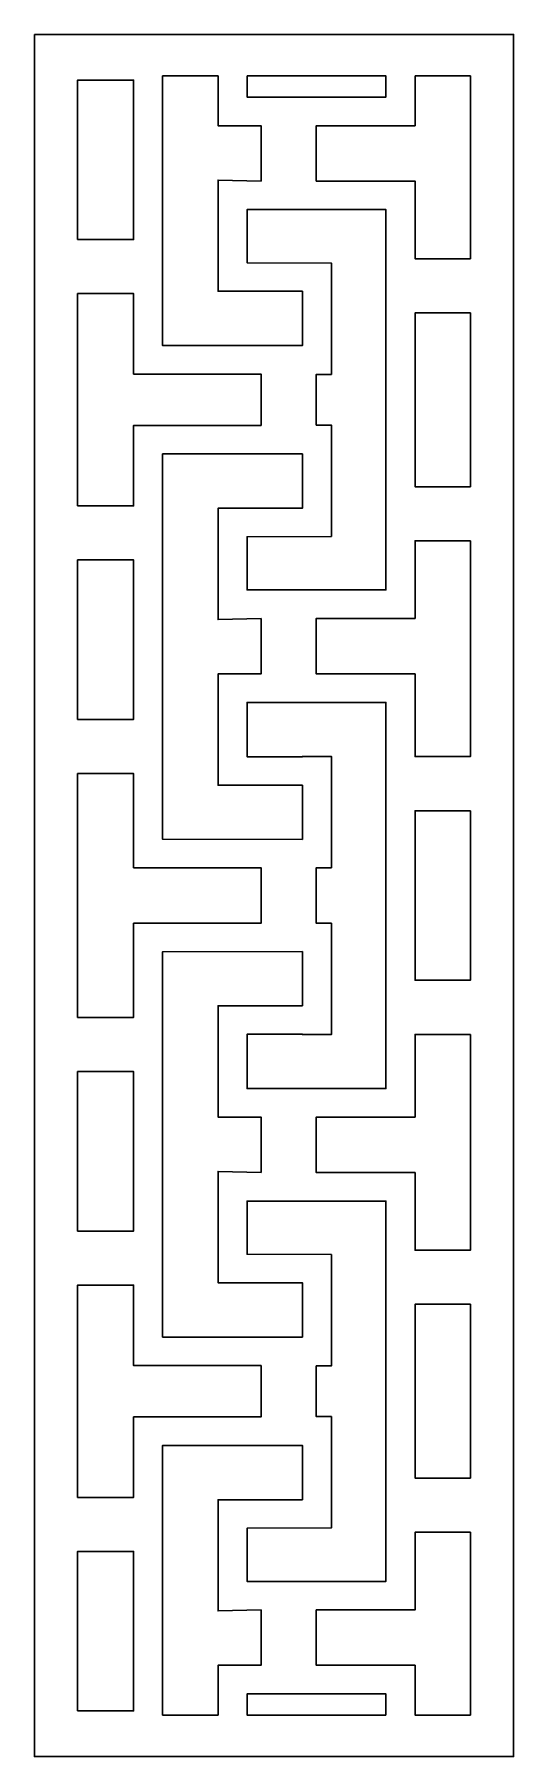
# Model space of a CAD drawing. Header units: centimetres. Extents: x 22 to 27, y -9 to 9.
import ezdxf

# ---------------------------------------------------------------- set-up
doc = ezdxf.new("R2010")
doc.units = ezdxf.units.CM
doc.header["$MEASUREMENT"] = 0
doc.layers.add('layer 1', color=7, linetype='Continuous')

msp = doc.modelspace()

# ---------------------------------------------------------------- linework, layer by layer
at = {"layer": 'layer 1', "color": 250, "lineweight": 30}
for points, knots in [([(21.99292, 9.00077), (21.99292, 9.00077), (26.99978, 9.00077), (26.99978, 9.00077), (26.99978, 9.00077), (26.99978, 9.00077), (26.99978, -9.00022), (26.99978, -9.00022), (26.99978, -9.00022), (26.99978, -9.00022), (21.99292, -9.00022), (21.99292, -9.00022), (21.99292, -9.00022), (21.99292, -9.00022), (21.99292, 9.00077), (21.99292, 9.00077)], [0, 0, 0, 0, 0.2, 0.2, 0.2, 0.2, 0.4, 0.4, 0.4, 0.4, 0.6, 0.6, 0.6, 0.6, 1, 1, 1, 1]), ([(22.44372, 6.85701), (22.44372, 6.85701), (22.44372, 8.52306), (22.44372, 8.52306), (22.44372, 8.52306), (22.44372, 8.52306), (23.02834, 8.52306), (23.02834, 8.52306), (23.02834, 8.52306), (23.02834, 8.52306), (23.02834, 6.85701), (23.02834, 6.85701), (23.02834, 6.85701), (23.02834, 6.85701), (22.44372, 6.85701), (22.44372, 6.85701)], [0, 0, 0, 0, 0.2, 0.2, 0.2, 0.2, 0.4, 0.4, 0.4, 0.4, 0.6, 0.6, 0.6, 0.6, 1, 1, 1, 1]), ([(23.33244, 8.56778), (23.33244, 8.56778), (23.91173, 8.56778), (23.91173, 8.56778), (23.91173, 8.56778), (23.91173, 8.56778), (23.91173, 8.04715), (23.91173, 8.04715), (23.91173, 8.04715), (23.91173, 8.04715), (24.36065, 8.04715), (24.36065, 8.04715), (24.36065, 8.04715), (24.36065, 8.04715), (24.36065, 7.46747), (24.36065, 7.46747), (24.36065, 7.46747), (24.36065, 7.46747), (23.91173, 7.47926), (23.91173, 7.47926), (23.91173, 7.47926), (23.91173, 7.47926), (23.91173, 6.31571), (23.91173, 6.31571), (23.91173, 6.31571), (23.91173, 6.31571), (24.79284, 6.31571), (24.79284, 6.31571), (24.79284, 6.31571), (24.79284, 6.31571), (24.79284, 5.74897), (24.79284, 5.74897), (24.79284, 5.74897), (24.79284, 5.74897), (23.33244, 5.7482), (23.33244, 5.7482), (23.33244, 5.7482), (23.33244, 5.7482), (23.33244, 8.56778), (23.33244, 8.56778)], [0, 0, 0, 0, 0.09090909, 0.09090909, 0.09090909, 0.09090909, 0.18181818, 0.18181818, 0.18181818, 0.18181818, 0.27272727, 0.27272727, 0.27272727, 0.27272727, 0.36363636, 0.36363636, 0.36363636, 0.36363636, 0.45454545, 0.45454545, 0.45454545, 0.45454545, 0.54545455, 0.54545455, 0.54545455, 0.54545455, 0.63636364, 0.63636364, 0.63636364, 0.63636364, 0.72727273, 0.72727273, 0.72727273, 0.72727273, 0.81818182, 0.81818182, 0.81818182, 0.81818182, 1, 1, 1, 1]), ([(24.21583, 8.56778), (24.21583, 8.56778), (25.66635, 8.56778), (25.66635, 8.56778), (25.66635, 8.56778), (25.66635, 8.56778), (25.66635, 8.34555), (25.66635, 8.34555), (25.66635, 8.34555), (25.66635, 8.34555), (24.21583, 8.3463), (24.21583, 8.3463), (24.21583, 8.3463), (24.21583, 8.3463), (24.21583, 8.56778), (24.21583, 8.56778)], [0, 0, 0, 0, 0.2, 0.2, 0.2, 0.2, 0.4, 0.4, 0.4, 0.4, 0.6, 0.6, 0.6, 0.6, 1, 1, 1, 1]), ([(25.97044, 8.56778), (25.97044, 8.56778), (26.54898, 8.56778), (26.54898, 8.56778), (26.54898, 8.56778), (26.54898, 8.56778), (26.54898, 6.65668), (26.54898, 6.65668), (26.54898, 6.65668), (26.54898, 6.65668), (25.97044, 6.65668), (25.97044, 6.65668), (25.97044, 6.65668), (25.97044, 6.65668), (25.97044, 7.46747), (25.97044, 7.46747), (25.97044, 7.46747), (25.97044, 7.46747), (24.93843, 7.46747), (24.93843, 7.46747), (24.93843, 7.46747), (24.93843, 7.46747), (24.93843, 8.04715), (24.93843, 8.04715), (24.93843, 8.04715), (24.93843, 8.04715), (25.97044, 8.04715), (25.97044, 8.04715), (25.97044, 8.04715), (25.97044, 8.04715), (25.97044, 8.56778), (25.97044, 8.56778)], [0, 0, 0, 0, 0.11111111, 0.11111111, 0.11111111, 0.11111111, 0.22222222, 0.22222222, 0.22222222, 0.22222222, 0.33333333, 0.33333333, 0.33333333, 0.33333333, 0.44444444, 0.44444444, 0.44444444, 0.44444444, 0.55555556, 0.55555556, 0.55555556, 0.55555556, 0.66666667, 0.66666667, 0.66666667, 0.66666667, 0.77777778, 0.77777778, 0.77777778, 0.77777778, 1, 1, 1, 1]), ([(24.93843, 5.18221), (24.93843, 5.18221), (24.93843, 4.91689), (24.93843, 4.91689), (24.93843, 4.91689), (24.93843, 4.91689), (25.09694, 4.91689), (25.09694, 4.91689), (25.09694, 4.91689), (25.09694, 4.91689), (25.09694, 3.75335), (25.09694, 3.75335), (25.09694, 3.75335), (25.09694, 3.75335), (24.21583, 3.75069), (24.21583, 3.75069), (24.21583, 3.75069), (24.21583, 3.75069), (24.21583, 3.19381), (24.21583, 3.19381), (24.21583, 3.19381), (24.21583, 3.19381), (25.66635, 3.19458), (25.66635, 3.19458), (25.66635, 3.19458), (25.66635, 3.19458), (25.66635, 5.18221), (25.66635, 5.18221), (25.66635, 5.18221), (25.66635, 5.18221), (25.66635, 7.16984), (25.66635, 7.16984), (25.66635, 7.16984), (25.66635, 7.16984), (24.21583, 7.17061), (24.21583, 7.17061), (24.21583, 7.17061), (24.21583, 7.17061), (24.21583, 6.61374), (24.21583, 6.61374), (24.21583, 6.61374), (24.21583, 6.61374), (25.09694, 6.61106), (25.09694, 6.61106), (25.09694, 6.61106), (25.09694, 6.61106), (25.09694, 5.44753), (25.09694, 5.44753), (25.09694, 5.44753), (25.09694, 5.44753), (24.93843, 5.44753), (24.93843, 5.44753), (24.93843, 5.44753), (24.93843, 5.44753), (24.93843, 5.18221), (24.93843, 5.18221)], [0, 0, 0, 0, 0.06666667, 0.06666667, 0.06666667, 0.06666667, 0.13333333, 0.13333333, 0.13333333, 0.13333333, 0.2, 0.2, 0.2, 0.2, 0.26666667, 0.26666667, 0.26666667, 0.26666667, 0.33333333, 0.33333333, 0.33333333, 0.33333333, 0.4, 0.4, 0.4, 0.4, 0.46666667, 0.46666667, 0.46666667, 0.46666667, 0.53333333, 0.53333333, 0.53333333, 0.53333333, 0.6, 0.6, 0.6, 0.6, 0.66666667, 0.66666667, 0.66666667, 0.66666667, 0.73333333, 0.73333333, 0.73333333, 0.73333333, 0.8, 0.8, 0.8, 0.8, 0.86666667, 0.86666667, 0.86666667, 0.86666667, 1, 1, 1, 1]), ([(22.44372, 4.07303), (22.44372, 4.07303), (22.44372, 6.29139), (22.44372, 6.29139), (22.44372, 6.29139), (22.44372, 6.29139), (23.02834, 6.29139), (23.02834, 6.29139), (23.02834, 6.29139), (23.02834, 6.29139), (23.02834, 5.45019), (23.02834, 5.45019), (23.02834, 5.45019), (23.02834, 5.45019), (24.36065, 5.45019), (24.36065, 5.45019), (24.36065, 5.45019), (24.36065, 5.45019), (24.36065, 5.18221), (24.36065, 5.18221), (24.36065, 5.18221), (24.36065, 5.18221), (24.36065, 4.91423), (24.36065, 4.91423), (24.36065, 4.91423), (24.36065, 4.91423), (23.02834, 4.91423), (23.02834, 4.91423), (23.02834, 4.91423), (23.02834, 4.91423), (23.02834, 4.07303), (23.02834, 4.07303), (23.02834, 4.07303), (23.02834, 4.07303), (22.44372, 4.07303), (22.44372, 4.07303)], [0, 0, 0, 0, 0.1, 0.1, 0.1, 0.1, 0.2, 0.2, 0.2, 0.2, 0.3, 0.3, 0.3, 0.3, 0.4, 0.4, 0.4, 0.4, 0.5, 0.5, 0.5, 0.5, 0.6, 0.6, 0.6, 0.6, 0.7, 0.7, 0.7, 0.7, 0.8, 0.8, 0.8, 0.8, 1, 1, 1, 1]), ([(26.54898, 6.09069), (26.54898, 6.09069), (26.54898, 5.18221), (26.54898, 5.18221), (26.54898, 5.18221), (26.54898, 5.18221), (26.54898, 4.27373), (26.54898, 4.27373), (26.54898, 4.27373), (26.54898, 4.27373), (25.97044, 4.27373), (25.97044, 4.27373), (25.97044, 4.27373), (25.97044, 4.27373), (25.97044, 5.18221), (25.97044, 5.18221), (25.97044, 5.18221), (25.97044, 5.18221), (25.97044, 6.09069), (25.97044, 6.09069), (25.97044, 6.09069), (25.97044, 6.09069), (26.54898, 6.09069), (26.54898, 6.09069)], [0, 0, 0, 0, 0.14285714, 0.14285714, 0.14285714, 0.14285714, 0.28571429, 0.28571429, 0.28571429, 0.28571429, 0.42857143, 0.42857143, 0.42857143, 0.42857143, 0.57142857, 0.57142857, 0.57142857, 0.57142857, 0.71428571, 0.71428571, 0.71428571, 0.71428571, 1, 1, 1, 1]), ([(24.36065, 2.89696), (24.36065, 2.89696), (24.36065, 2.31727), (24.36065, 2.31727), (24.36065, 2.31727), (24.36065, 2.31727), (23.91173, 2.31727), (23.91173, 2.31727), (23.91173, 2.31727), (23.91173, 2.31727), (23.91173, 1.45099), (23.91173, 1.45099), (23.91173, 1.45099), (23.91173, 1.45099), (23.91173, 1.15374), (23.91173, 1.15374), (23.91173, 1.15374), (23.91173, 1.15374), (23.91173, 1.15335), (23.91173, 1.15335), (23.91173, 1.15335), (23.91173, 1.15335), (24.79284, 1.15335), (24.79284, 1.15335), (24.79284, 1.15335), (24.79284, 1.15335), (24.79284, 0.58736), (24.79284, 0.58736), (24.79284, 0.58736), (24.79284, 0.58736), (23.33244, 0.58812), (23.33244, 0.58812), (23.33244, 0.58812), (23.33244, 0.58812), (23.33244, 4.61622), (23.33244, 4.61622), (23.33244, 4.61622), (23.33244, 4.61622), (24.79284, 4.61545), (24.79284, 4.61545), (24.79284, 4.61545), (24.79284, 4.61545), (24.79284, 4.04871), (24.79284, 4.04871), (24.79284, 4.04871), (24.79284, 4.04871), (23.91173, 4.04871), (23.91173, 4.04871), (23.91173, 4.04871), (23.91173, 4.04871), (23.91173, 2.88516), (23.91173, 2.88516), (23.91173, 2.88516), (23.91173, 2.88516), (24.36065, 2.89696), (24.36065, 2.89696)], [0, 0, 0, 0, 0.06666667, 0.06666667, 0.06666667, 0.06666667, 0.13333333, 0.13333333, 0.13333333, 0.13333333, 0.2, 0.2, 0.2, 0.2, 0.26666667, 0.26666667, 0.26666667, 0.26666667, 0.33333333, 0.33333333, 0.33333333, 0.33333333, 0.4, 0.4, 0.4, 0.4, 0.46666667, 0.46666667, 0.46666667, 0.46666667, 0.53333333, 0.53333333, 0.53333333, 0.53333333, 0.6, 0.6, 0.6, 0.6, 0.66666667, 0.66666667, 0.66666667, 0.66666667, 0.73333333, 0.73333333, 0.73333333, 0.73333333, 0.8, 0.8, 0.8, 0.8, 0.86666667, 0.86666667, 0.86666667, 0.86666667, 1, 1, 1, 1]), ([(26.54898, 3.70774), (26.54898, 3.70774), (26.54898, 1.45288), (26.54898, 1.45288), (26.54898, 1.45288), (26.54898, 1.45288), (25.97044, 1.45288), (25.97044, 1.45288), (25.97044, 1.45288), (25.97044, 1.45288), (25.97044, 2.31727), (25.97044, 2.31727), (25.97044, 2.31727), (25.97044, 2.31727), (24.93843, 2.31727), (24.93843, 2.31727), (24.93843, 2.31727), (24.93843, 2.31727), (24.93843, 2.89696), (24.93843, 2.89696), (24.93843, 2.89696), (24.93843, 2.89696), (25.97044, 2.89696), (25.97044, 2.89696), (25.97044, 2.89696), (25.97044, 2.89696), (25.97044, 3.70774), (25.97044, 3.70774), (25.97044, 3.70774), (25.97044, 3.70774), (26.54898, 3.70774), (26.54898, 3.70774)], [0, 0, 0, 0, 0.11111111, 0.11111111, 0.11111111, 0.11111111, 0.22222222, 0.22222222, 0.22222222, 0.22222222, 0.33333333, 0.33333333, 0.33333333, 0.33333333, 0.44444444, 0.44444444, 0.44444444, 0.44444444, 0.55555556, 0.55555556, 0.55555556, 0.55555556, 0.66666667, 0.66666667, 0.66666667, 0.66666667, 0.77777778, 0.77777778, 0.77777778, 0.77777778, 1, 1, 1, 1]), ([(22.44372, 1.84137), (22.44372, 1.84137), (22.44372, 3.50742), (22.44372, 3.50742), (22.44372, 3.50742), (22.44372, 3.50742), (23.02834, 3.50742), (23.02834, 3.50742), (23.02834, 3.50742), (23.02834, 3.50742), (23.02834, 1.84137), (23.02834, 1.84137), (23.02834, 1.84137), (23.02834, 1.84137), (22.44372, 1.84137), (22.44372, 1.84137)], [0, 0, 0, 0, 0.2, 0.2, 0.2, 0.2, 0.4, 0.4, 0.4, 0.4, 0.6, 0.6, 0.6, 0.6, 1, 1, 1, 1]), ([(25.66635, 0.00027), (25.66635, 0.00027), (25.66635, -2.01834), (25.66635, -2.01834), (25.66635, -2.01834), (25.66635, -2.01834), (24.21583, -2.01758), (24.21583, -2.01758), (24.21583, -2.01758), (24.21583, -2.01758), (24.21583, -1.45044), (24.21583, -1.45044), (24.21583, -1.45044), (24.21583, -1.45044), (24.79284, -1.45044), (24.79284, -1.45044), (24.79284, -1.45044), (24.79284, -1.45044), (24.79284, -1.4531), (24.79284, -1.4531), (24.79284, -1.4531), (24.79284, -1.4531), (25.09694, -1.4531), (25.09694, -1.4531), (25.09694, -1.4531), (25.09694, -1.4531), (25.09694, -0.28957), (25.09694, -0.28957), (25.09694, -0.28957), (25.09694, -0.28957), (24.93843, -0.28957), (24.93843, -0.28957), (24.93843, -0.28957), (24.93843, -0.28957), (24.93843, 0.00027), (24.93843, 0.00027), (24.93843, 0.00027), (24.93843, 0.00027), (24.93843, 0.29011), (24.93843, 0.29011), (24.93843, 0.29011), (24.93843, 0.29011), (25.09694, 0.29011), (25.09694, 0.29011), (25.09694, 0.29011), (25.09694, 0.29011), (25.09694, 1.45365), (25.09694, 1.45365), (25.09694, 1.45365), (25.09694, 1.45365), (24.79284, 1.45365), (24.79284, 1.45365), (24.79284, 1.45365), (24.79284, 1.45365), (24.79284, 1.45099), (24.79284, 1.45099), (24.79284, 1.45099), (24.79284, 1.45099), (24.21583, 1.45099), (24.21583, 1.45099), (24.21583, 1.45099), (24.21583, 1.45099), (24.21583, 2.01812), (24.21583, 2.01812), (24.21583, 2.01812), (24.21583, 2.01812), (25.66635, 2.01887), (25.66635, 2.01887), (25.66635, 2.01887), (25.66635, 2.01887), (25.66635, 0.00027), (25.66635, 0.00027)], [0, 0, 0, 0, 0.05263158, 0.05263158, 0.05263158, 0.05263158, 0.10526316, 0.10526316, 0.10526316, 0.10526316, 0.15789474, 0.15789474, 0.15789474, 0.15789474, 0.21052632, 0.21052632, 0.21052632, 0.21052632, 0.26315789, 0.26315789, 0.26315789, 0.26315789, 0.31578947, 0.31578947, 0.31578947, 0.31578947, 0.36842105, 0.36842105, 0.36842105, 0.36842105, 0.42105263, 0.42105263, 0.42105263, 0.42105263, 0.47368421, 0.47368421, 0.47368421, 0.47368421, 0.52631579, 0.52631579, 0.52631579, 0.52631579, 0.57894737, 0.57894737, 0.57894737, 0.57894737, 0.63157895, 0.63157895, 0.63157895, 0.63157895, 0.68421053, 0.68421053, 0.68421053, 0.68421053, 0.73684211, 0.73684211, 0.73684211, 0.73684211, 0.78947368, 0.78947368, 0.78947368, 0.78947368, 0.84210526, 0.84210526, 0.84210526, 0.84210526, 0.89473684, 0.89473684, 0.89473684, 0.89473684, 1, 1, 1, 1]), ([(22.44372, -1.27483), (22.44372, -1.27483), (22.44372, 1.27538), (22.44372, 1.27538), (22.44372, 1.27538), (22.44372, 1.27538), (23.02834, 1.27538), (23.02834, 1.27538), (23.02834, 1.27538), (23.02834, 1.27538), (23.02834, 0.29011), (23.02834, 0.29011), (23.02834, 0.29011), (23.02834, 0.29011), (24.36065, 0.29011), (24.36065, 0.29011), (24.36065, 0.29011), (24.36065, 0.29011), (24.36065, 0.00027), (24.36065, 0.00027), (24.36065, 0.00027), (24.36065, 0.00027), (24.36065, -0.28957), (24.36065, -0.28957), (24.36065, -0.28957), (24.36065, -0.28957), (23.02834, -0.28957), (23.02834, -0.28957), (23.02834, -0.28957), (23.02834, -0.28957), (23.02834, -1.27483), (23.02834, -1.27483), (23.02834, -1.27483), (23.02834, -1.27483), (22.44372, -1.27483), (22.44372, -1.27483)], [0, 0, 0, 0, 0.1, 0.1, 0.1, 0.1, 0.2, 0.2, 0.2, 0.2, 0.3, 0.3, 0.3, 0.3, 0.4, 0.4, 0.4, 0.4, 0.5, 0.5, 0.5, 0.5, 0.6, 0.6, 0.6, 0.6, 0.7, 0.7, 0.7, 0.7, 0.8, 0.8, 0.8, 0.8, 1, 1, 1, 1]), ([(26.54898, 0.88689), (26.54898, 0.88689), (26.54898, 0.00027), (26.54898, 0.00027), (26.54898, 0.00027), (26.54898, 0.00027), (26.54898, -0.88636), (26.54898, -0.88636), (26.54898, -0.88636), (26.54898, -0.88636), (25.97044, -0.88636), (25.97044, -0.88636), (25.97044, -0.88636), (25.97044, -0.88636), (25.97044, 0.00027), (25.97044, 0.00027), (25.97044, 0.00027), (25.97044, 0.00027), (25.97044, 0.88689), (25.97044, 0.88689), (25.97044, 0.88689), (25.97044, 0.88689), (26.54898, 0.88689), (26.54898, 0.88689)], [0, 0, 0, 0, 0.14285714, 0.14285714, 0.14285714, 0.14285714, 0.28571429, 0.28571429, 0.28571429, 0.28571429, 0.42857143, 0.42857143, 0.42857143, 0.42857143, 0.57142857, 0.57142857, 0.57142857, 0.57142857, 0.71428571, 0.71428571, 0.71428571, 0.71428571, 1, 1, 1, 1]), ([(24.36065, -2.89641), (24.36065, -2.89641), (24.36065, -2.31673), (24.36065, -2.31673), (24.36065, -2.31673), (24.36065, -2.31673), (23.91173, -2.31673), (23.91173, -2.31673), (23.91173, -2.31673), (23.91173, -2.31673), (23.91173, -1.45044), (23.91173, -1.45044), (23.91173, -1.45044), (23.91173, -1.45044), (23.91173, -1.1532), (23.91173, -1.1532), (23.91173, -1.1532), (23.91173, -1.1532), (23.91173, -1.15281), (23.91173, -1.15281), (23.91173, -1.15281), (23.91173, -1.15281), (24.79284, -1.15281), (24.79284, -1.15281), (24.79284, -1.15281), (24.79284, -1.15281), (24.79284, -0.58682), (24.79284, -0.58682), (24.79284, -0.58682), (24.79284, -0.58682), (23.33244, -0.58758), (23.33244, -0.58758), (23.33244, -0.58758), (23.33244, -0.58758), (23.33244, -4.61567), (23.33244, -4.61567), (23.33244, -4.61567), (23.33244, -4.61567), (24.79284, -4.61492), (24.79284, -4.61492), (24.79284, -4.61492), (24.79284, -4.61492), (24.79284, -4.04816), (24.79284, -4.04816), (24.79284, -4.04816), (24.79284, -4.04816), (23.91173, -4.04816), (23.91173, -4.04816), (23.91173, -4.04816), (23.91173, -4.04816), (23.91173, -2.88463), (23.91173, -2.88463), (23.91173, -2.88463), (23.91173, -2.88463), (24.36065, -2.89641), (24.36065, -2.89641)], [0, 0, 0, 0, 0.06666667, 0.06666667, 0.06666667, 0.06666667, 0.13333333, 0.13333333, 0.13333333, 0.13333333, 0.2, 0.2, 0.2, 0.2, 0.26666667, 0.26666667, 0.26666667, 0.26666667, 0.33333333, 0.33333333, 0.33333333, 0.33333333, 0.4, 0.4, 0.4, 0.4, 0.46666667, 0.46666667, 0.46666667, 0.46666667, 0.53333333, 0.53333333, 0.53333333, 0.53333333, 0.6, 0.6, 0.6, 0.6, 0.66666667, 0.66666667, 0.66666667, 0.66666667, 0.73333333, 0.73333333, 0.73333333, 0.73333333, 0.8, 0.8, 0.8, 0.8, 0.86666667, 0.86666667, 0.86666667, 0.86666667, 1, 1, 1, 1]), ([(26.54898, -1.45235), (26.54898, -1.45235), (26.54898, -3.7072), (26.54898, -3.7072), (26.54898, -3.7072), (26.54898, -3.7072), (25.97044, -3.7072), (25.97044, -3.7072), (25.97044, -3.7072), (25.97044, -3.7072), (25.97044, -2.89641), (25.97044, -2.89641), (25.97044, -2.89641), (25.97044, -2.89641), (24.93843, -2.89641), (24.93843, -2.89641), (24.93843, -2.89641), (24.93843, -2.89641), (24.93843, -2.31673), (24.93843, -2.31673), (24.93843, -2.31673), (24.93843, -2.31673), (25.97044, -2.31673), (25.97044, -2.31673), (25.97044, -2.31673), (25.97044, -2.31673), (25.97044, -1.45235), (25.97044, -1.45235), (25.97044, -1.45235), (25.97044, -1.45235), (26.54898, -1.45235), (26.54898, -1.45235)], [0, 0, 0, 0, 0.11111111, 0.11111111, 0.11111111, 0.11111111, 0.22222222, 0.22222222, 0.22222222, 0.22222222, 0.33333333, 0.33333333, 0.33333333, 0.33333333, 0.44444444, 0.44444444, 0.44444444, 0.44444444, 0.55555556, 0.55555556, 0.55555556, 0.55555556, 0.66666667, 0.66666667, 0.66666667, 0.66666667, 0.77777778, 0.77777778, 0.77777778, 0.77777778, 1, 1, 1, 1]), ([(22.44372, -3.50688), (22.44372, -3.50688), (22.44372, -1.84083), (22.44372, -1.84083), (22.44372, -1.84083), (22.44372, -1.84083), (23.02834, -1.84083), (23.02834, -1.84083), (23.02834, -1.84083), (23.02834, -1.84083), (23.02834, -3.50688), (23.02834, -3.50688), (23.02834, -3.50688), (23.02834, -3.50688), (22.44372, -3.50688), (22.44372, -3.50688)], [0, 0, 0, 0, 0.2, 0.2, 0.2, 0.2, 0.4, 0.4, 0.4, 0.4, 0.6, 0.6, 0.6, 0.6, 1, 1, 1, 1]), ([(24.93843, -5.18167), (24.93843, -5.18167), (24.93843, -5.44699), (24.93843, -5.44699), (24.93843, -5.44699), (24.93843, -5.44699), (25.09694, -5.44699), (25.09694, -5.44699), (25.09694, -5.44699), (25.09694, -5.44699), (25.09694, -6.61053), (25.09694, -6.61053), (25.09694, -6.61053), (25.09694, -6.61053), (24.21583, -6.61319), (24.21583, -6.61319), (24.21583, -6.61319), (24.21583, -6.61319), (24.21583, -7.17006), (24.21583, -7.17006), (24.21583, -7.17006), (24.21583, -7.17006), (25.66635, -7.1693), (25.66635, -7.1693), (25.66635, -7.1693), (25.66635, -7.1693), (25.66635, -5.18167), (25.66635, -5.18167), (25.66635, -5.18167), (25.66635, -5.18167), (25.66635, -3.19405), (25.66635, -3.19405), (25.66635, -3.19405), (25.66635, -3.19405), (24.21583, -3.19328), (24.21583, -3.19328), (24.21583, -3.19328), (24.21583, -3.19328), (24.21583, -3.75015), (24.21583, -3.75015), (24.21583, -3.75015), (24.21583, -3.75015), (25.09694, -3.75281), (25.09694, -3.75281), (25.09694, -3.75281), (25.09694, -3.75281), (25.09694, -4.91635), (25.09694, -4.91635), (25.09694, -4.91635), (25.09694, -4.91635), (24.93843, -4.91635), (24.93843, -4.91635), (24.93843, -4.91635), (24.93843, -4.91635), (24.93843, -5.18167), (24.93843, -5.18167)], [0, 0, 0, 0, 0.06666667, 0.06666667, 0.06666667, 0.06666667, 0.13333333, 0.13333333, 0.13333333, 0.13333333, 0.2, 0.2, 0.2, 0.2, 0.26666667, 0.26666667, 0.26666667, 0.26666667, 0.33333333, 0.33333333, 0.33333333, 0.33333333, 0.4, 0.4, 0.4, 0.4, 0.46666667, 0.46666667, 0.46666667, 0.46666667, 0.53333333, 0.53333333, 0.53333333, 0.53333333, 0.6, 0.6, 0.6, 0.6, 0.66666667, 0.66666667, 0.66666667, 0.66666667, 0.73333333, 0.73333333, 0.73333333, 0.73333333, 0.8, 0.8, 0.8, 0.8, 0.86666667, 0.86666667, 0.86666667, 0.86666667, 1, 1, 1, 1]), ([(22.44372, -6.29085), (22.44372, -6.29085), (22.44372, -4.07249), (22.44372, -4.07249), (22.44372, -4.07249), (22.44372, -4.07249), (23.02834, -4.07249), (23.02834, -4.07249), (23.02834, -4.07249), (23.02834, -4.07249), (23.02834, -4.91368), (23.02834, -4.91368), (23.02834, -4.91368), (23.02834, -4.91368), (24.36065, -4.91368), (24.36065, -4.91368), (24.36065, -4.91368), (24.36065, -4.91368), (24.36065, -5.18167), (24.36065, -5.18167), (24.36065, -5.18167), (24.36065, -5.18167), (24.36065, -5.44965), (24.36065, -5.44965), (24.36065, -5.44965), (24.36065, -5.44965), (23.02834, -5.44965), (23.02834, -5.44965), (23.02834, -5.44965), (23.02834, -5.44965), (23.02834, -6.29085), (23.02834, -6.29085), (23.02834, -6.29085), (23.02834, -6.29085), (22.44372, -6.29085), (22.44372, -6.29085)], [0, 0, 0, 0, 0.1, 0.1, 0.1, 0.1, 0.2, 0.2, 0.2, 0.2, 0.3, 0.3, 0.3, 0.3, 0.4, 0.4, 0.4, 0.4, 0.5, 0.5, 0.5, 0.5, 0.6, 0.6, 0.6, 0.6, 0.7, 0.7, 0.7, 0.7, 0.8, 0.8, 0.8, 0.8, 1, 1, 1, 1]), ([(26.54898, -4.27319), (26.54898, -4.27319), (26.54898, -5.18167), (26.54898, -5.18167), (26.54898, -5.18167), (26.54898, -5.18167), (26.54898, -6.09014), (26.54898, -6.09014), (26.54898, -6.09014), (26.54898, -6.09014), (25.97044, -6.09014), (25.97044, -6.09014), (25.97044, -6.09014), (25.97044, -6.09014), (25.97044, -5.18167), (25.97044, -5.18167), (25.97044, -5.18167), (25.97044, -5.18167), (25.97044, -4.27319), (25.97044, -4.27319), (25.97044, -4.27319), (25.97044, -4.27319), (26.54898, -4.27319), (26.54898, -4.27319)], [0, 0, 0, 0, 0.14285714, 0.14285714, 0.14285714, 0.14285714, 0.28571429, 0.28571429, 0.28571429, 0.28571429, 0.42857143, 0.42857143, 0.42857143, 0.42857143, 0.57142857, 0.57142857, 0.57142857, 0.57142857, 0.71428571, 0.71428571, 0.71428571, 0.71428571, 1, 1, 1, 1]), ([(23.91173, -8.56723), (23.91173, -8.56723), (23.33244, -8.56723), (23.33244, -8.56723), (23.33244, -8.56723), (23.33244, -8.56723), (23.33244, -5.74766), (23.33244, -5.74766), (23.33244, -5.74766), (23.33244, -5.74766), (24.79284, -5.74842), (24.79284, -5.74842), (24.79284, -5.74842), (24.79284, -5.74842), (24.79284, -6.31518), (24.79284, -6.31518), (24.79284, -6.31518), (24.79284, -6.31518), (23.91173, -6.31518), (23.91173, -6.31518), (23.91173, -6.31518), (23.91173, -6.31518), (23.91173, -7.47871), (23.91173, -7.47871), (23.91173, -7.47871), (23.91173, -7.47871), (24.36065, -7.46693), (24.36065, -7.46693), (24.36065, -7.46693), (24.36065, -7.46693), (24.36065, -8.04661), (24.36065, -8.04661), (24.36065, -8.04661), (24.36065, -8.04661), (23.91173, -8.04661), (23.91173, -8.04661), (23.91173, -8.04661), (23.91173, -8.04661), (23.91173, -8.56723), (23.91173, -8.56723)], [0, 0, 0, 0, 0.09090909, 0.09090909, 0.09090909, 0.09090909, 0.18181818, 0.18181818, 0.18181818, 0.18181818, 0.27272727, 0.27272727, 0.27272727, 0.27272727, 0.36363636, 0.36363636, 0.36363636, 0.36363636, 0.45454545, 0.45454545, 0.45454545, 0.45454545, 0.54545455, 0.54545455, 0.54545455, 0.54545455, 0.63636364, 0.63636364, 0.63636364, 0.63636364, 0.72727273, 0.72727273, 0.72727273, 0.72727273, 0.81818182, 0.81818182, 0.81818182, 0.81818182, 1, 1, 1, 1]), ([(26.54898, -6.65615), (26.54898, -6.65615), (26.54898, -8.56723), (26.54898, -8.56723), (26.54898, -8.56723), (26.54898, -8.56723), (25.97044, -8.56723), (25.97044, -8.56723), (25.97044, -8.56723), (25.97044, -8.56723), (25.97044, -8.04661), (25.97044, -8.04661), (25.97044, -8.04661), (25.97044, -8.04661), (24.93843, -8.04661), (24.93843, -8.04661), (24.93843, -8.04661), (24.93843, -8.04661), (24.93843, -7.46693), (24.93843, -7.46693), (24.93843, -7.46693), (24.93843, -7.46693), (25.97044, -7.46693), (25.97044, -7.46693), (25.97044, -7.46693), (25.97044, -7.46693), (25.97044, -6.65615), (25.97044, -6.65615), (25.97044, -6.65615), (25.97044, -6.65615), (26.54898, -6.65615), (26.54898, -6.65615)], [0, 0, 0, 0, 0.11111111, 0.11111111, 0.11111111, 0.11111111, 0.22222222, 0.22222222, 0.22222222, 0.22222222, 0.33333333, 0.33333333, 0.33333333, 0.33333333, 0.44444444, 0.44444444, 0.44444444, 0.44444444, 0.55555556, 0.55555556, 0.55555556, 0.55555556, 0.66666667, 0.66666667, 0.66666667, 0.66666667, 0.77777778, 0.77777778, 0.77777778, 0.77777778, 1, 1, 1, 1]), ([(22.44372, -8.52252), (22.44372, -8.52252), (22.44372, -6.85646), (22.44372, -6.85646), (22.44372, -6.85646), (22.44372, -6.85646), (23.02834, -6.85646), (23.02834, -6.85646), (23.02834, -6.85646), (23.02834, -6.85646), (23.02834, -8.52252), (23.02834, -8.52252), (23.02834, -8.52252), (23.02834, -8.52252), (22.44372, -8.52252), (22.44372, -8.52252)], [0, 0, 0, 0, 0.2, 0.2, 0.2, 0.2, 0.4, 0.4, 0.4, 0.4, 0.6, 0.6, 0.6, 0.6, 1, 1, 1, 1]), ([(25.66635, -8.56723), (25.66635, -8.56723), (24.21583, -8.56723), (24.21583, -8.56723), (24.21583, -8.56723), (24.21583, -8.56723), (24.21583, -8.34577), (24.21583, -8.34577), (24.21583, -8.34577), (24.21583, -8.34577), (25.66635, -8.345), (25.66635, -8.345), (25.66635, -8.345), (25.66635, -8.345), (25.66635, -8.56723), (25.66635, -8.56723)], [0, 0, 0, 0, 0.2, 0.2, 0.2, 0.2, 0.4, 0.4, 0.4, 0.4, 0.6, 0.6, 0.6, 0.6, 1, 1, 1, 1])]:
    msp.add_open_spline(points, degree=3, knots=knots, dxfattribs=at)

doc.saveas('drawing.dxf')
